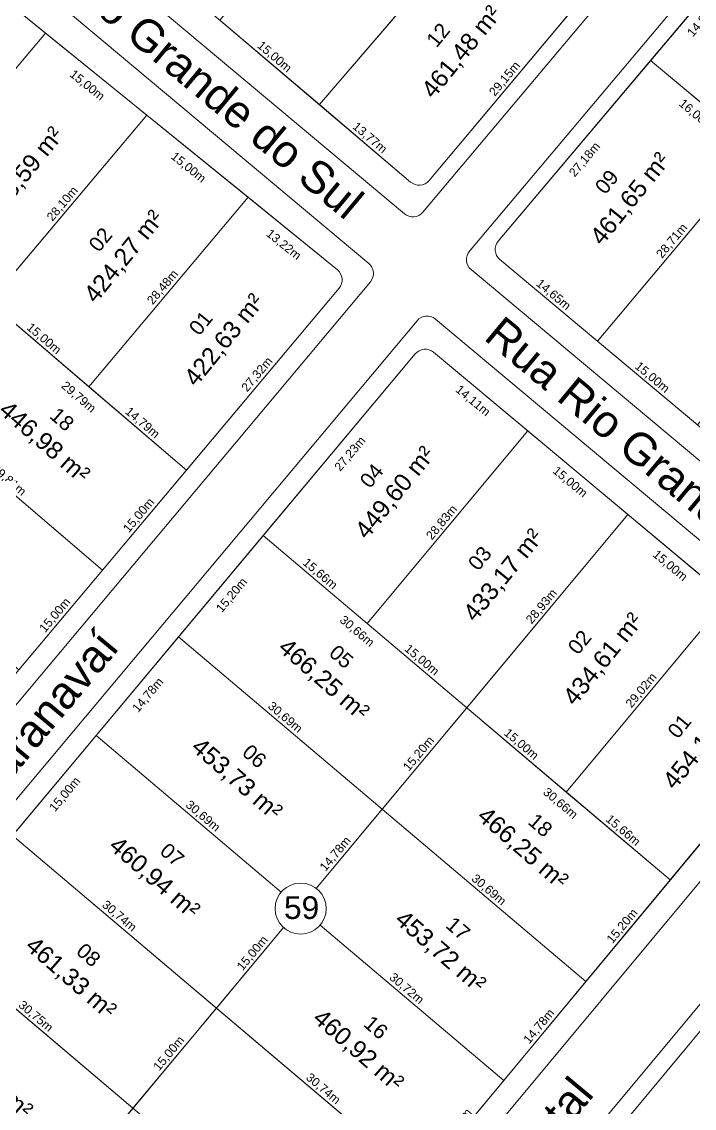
# Model space of a CAD drawing. Header units: metres. Extents: x 3808 to 8215, y 2374 to 6187.
# Drawn here: x 4776.2 to 4853.5, y 3154 to 3279 of the extents above; entities that cross this region are included whole.
import ezdxf

# ---------------------------------------------------------------- set-up
doc = ezdxf.new("R2010")
doc.units = ezdxf.units.M
for name, color, linetype in [('Areas Lotes', 1, 'Continuous'), ('Calçada', 8, 'Continuous'), ('COTAS', 7, 'Continuous'), ('Lote', 7, 'Continuous'), ('Nome das Ruas', 7, 'Continuous'), ('Nº Lote', 7, 'Continuous'), ('Nº. quadra', 7, 'Continuous'), ('quadras', 7, 'Continuous')]:
    doc.layers.add(name, color=color, linetype=linetype)
doc.styles.add('Arial', font='arial.ttf')
doc.dimstyles.new('Copy(2) of ISO-25', dxfattribs={"dimtxt": 1, "dimasz": 2.5, "dimexe": 1.25, "dimexo": 0.625, "dimgap": 0.2, "dimtad": 1, "dimtoh": 1, "dimlfac": 1, "dimzin": 1, "dimtxsty": 'Arial', "dimblk": 'NONE', "dimcen": 0, "dimse1": 1, "dimse2": 1, "dimsd1": 1, "dimsd2": 1, "dimclrt": 256, "dimaunit": 1, "dimadec": 3, "dimazin": 0, "dimtfac": 1, "dimtmove": 0, "dimatfit": 3, "dimldrblk": 'NONE', "dimfxl": 1, "dimtolj": 1, "dimtzin": 0, "dimarcsym": 0})

# ---------------------------------------------------------------- blocks, each defined once
blk = doc.blocks.new('*D2945')
at = {"layer": 'Defpoints', "color": 0, "linetype": 'Continuous', "transparency": 16777216}
for p in [(4831.62, 3157.17), (4831.62, 3157.17), (4822.04, 3145.62)]:
    blk.add_point(p, dxfattribs=at)
at = {"layer": 'COTAS', "linetype": 'Continuous', "lineweight": 5, "transparency": 16777216, "insert": (4826.22, 3151.91), "char_height": 1, "attachment_point": 5, "rotation": 50.2973, "style": 'Arial'}
blk.add_mtext('\\A1;15,00m', dxfattribs=at)
blk = doc.blocks.new('_None')
blk = doc.blocks.new('*D2946')
at = {"layer": 'Defpoints', "color": 0, "linetype": 'Continuous', "transparency": 16777216}
for p in [(4841.06, 3168.54), (4841.06, 3168.54), (4831.62, 3157.17)]:
    blk.add_point(p, dxfattribs=at)
at = {"layer": 'COTAS', "linetype": 'Continuous', "lineweight": 5, "transparency": 16777216, "insert": (4835.73, 3163.36), "char_height": 1, "attachment_point": 5, "rotation": 50.2973, "style": 'Arial'}
blk.add_mtext('\\A1;14,78m', dxfattribs=at)
blk = doc.blocks.new('*D2947')
at = {"layer": 'Defpoints', "color": 0, "linetype": 'Continuous', "transparency": 16777216}
for p in [(4850.77, 3180.23), (4850.77, 3180.23), (4841.06, 3168.54)]:
    blk.add_point(p, dxfattribs=at)
at = {"layer": 'COTAS', "linetype": 'Continuous', "lineweight": 5, "transparency": 16777216, "insert": (4845.3, 3174.89), "char_height": 1, "attachment_point": 5, "rotation": 50.2973, "style": 'Arial'}
blk.add_mtext('\\A1;15,20m', dxfattribs=at)
blk = doc.blocks.new('*D2948')
at = {"layer": 'Defpoints', "color": 0, "linetype": 'Continuous', "transparency": 16777216}
for p in [(4868.42, 3201.49), (4868.42, 3201.49), (4850.77, 3180.23)]:
    blk.add_point(p, dxfattribs=at)
at = {"layer": 'COTAS', "linetype": 'Continuous', "lineweight": 5, "transparency": 16777216, "insert": (4858.98, 3191.37), "char_height": 1, "attachment_point": 5, "rotation": 50.2973, "style": 'Arial'}
blk.add_mtext('\\A1;27,63m', dxfattribs=at)
blk = doc.blocks.new('*D2950')
at = {"layer": 'Defpoints', "color": 0, "linetype": 'Continuous', "transparency": 16777216}
for p in [(4775.12, 3185.36), (4776.99, 3183.79), (4765.52, 3173.84)]:
    blk.add_point(p, dxfattribs=at)
at = {"layer": 'COTAS', "linetype": 'Continuous', "lineweight": 5, "transparency": 16777216, "insert": (4771.56, 3178.56), "char_height": 1, "attachment_point": 5, "rotation": 50.0511, "style": 'Arial'}
blk.add_mtext('\\A1;15,00m', dxfattribs=at)
blk = doc.blocks.new('*D2951')
at = {"layer": 'Defpoints', "color": 0, "linetype": 'Continuous', "transparency": 16777216}
for p in [(4784.76, 3196.85), (4786.62, 3195.29), (4775.12, 3185.36)]:
    blk.add_point(p, dxfattribs=at)
at = {"layer": 'COTAS', "linetype": 'Continuous', "lineweight": 5, "transparency": 16777216, "insert": (4781.19, 3190.05), "char_height": 1, "attachment_point": 5, "rotation": 50.0511, "style": 'Arial'}
blk.add_mtext('\\A1;15,00m', dxfattribs=at)
blk = doc.blocks.new('*D2952')
at = {"layer": 'Defpoints', "color": 0, "linetype": 'Continuous', "transparency": 16777216}
for p in [(4794.22, 3208.2), (4796.11, 3206.62), (4784.76, 3196.85)]:
    blk.add_point(p, dxfattribs=at)
at = {"layer": 'COTAS', "linetype": 'Continuous', "lineweight": 5, "transparency": 16777216, "insert": (4790.75, 3201.47), "char_height": 1, "attachment_point": 5, "rotation": 50.0511, "style": 'Arial'}
blk.add_mtext('\\A1;14,78m', dxfattribs=at)
blk = doc.blocks.new('*D2953')
at = {"layer": 'Defpoints', "color": 0, "linetype": 'Continuous', "transparency": 16777216}
for p in [(4803.97, 3219.86), (4805.87, 3218.27), (4794.22, 3208.2)]:
    blk.add_point(p, dxfattribs=at)
at = {"layer": 'COTAS', "linetype": 'Continuous', "lineweight": 5, "transparency": 16777216, "insert": (4800.38, 3212.96), "char_height": 1, "attachment_point": 5, "rotation": 50.0511, "style": 'Arial'}
blk.add_mtext('\\A1;15,20m', dxfattribs=at)
blk = doc.blocks.new('*D2954')
at = {"layer": 'Defpoints', "color": 0, "linetype": 'Continuous', "transparency": 16777216}
for p in [(4821.44, 3240.75), (4823.36, 3239.15), (4803.97, 3219.86)]:
    blk.add_point(p, dxfattribs=at)
at = {"layer": 'COTAS', "linetype": 'Continuous', "lineweight": 5, "transparency": 16777216, "insert": (4814, 3229.22), "char_height": 1, "attachment_point": 5, "rotation": 50.0511, "style": 'Arial'}
blk.add_mtext('\\A1;27,23m', dxfattribs=at)
blk = doc.blocks.new('*D2955')
at = {"layer": 'Defpoints', "color": 0, "linetype": 'Continuous', "transparency": 16777216}
for p in [(4823.55, 3240.94), (4834.38, 3231.89), (4832.95, 3230.18)]:
    blk.add_point(p, dxfattribs=at)
at = {"layer": 'COTAS', "linetype": 'Continuous', "lineweight": 5, "transparency": 16777216, "insert": (4828.05, 3235.32), "char_height": 1, "attachment_point": 5, "rotation": 320.1093, "style": 'Arial'}
blk.add_mtext('\\A1;14,11m', dxfattribs=at)
blk = doc.blocks.new('*D2956')
at = {"layer": 'Defpoints', "color": 0, "linetype": 'Continuous', "transparency": 16777216}
for p in [(4834.38, 3231.89), (4845.89, 3222.27), (4844.46, 3220.56)]:
    blk.add_point(p, dxfattribs=at)
at = {"layer": 'COTAS', "linetype": 'Continuous', "lineweight": 5, "transparency": 16777216, "insert": (4839.22, 3225.98), "char_height": 1, "attachment_point": 5, "rotation": 320.1093, "style": 'Arial'}
blk.add_mtext('\\A1;15,00m', dxfattribs=at)
blk = doc.blocks.new('*D2957')
at = {"layer": 'Defpoints', "color": 0, "linetype": 'Continuous', "transparency": 16777216}
for p in [(4845.89, 3222.27), (4857.4, 3212.65), (4855.97, 3210.94)]:
    blk.add_point(p, dxfattribs=at)
at = {"layer": 'COTAS', "linetype": 'Continuous', "lineweight": 5, "transparency": 16777216, "insert": (4850.73, 3216.36), "char_height": 1, "attachment_point": 5, "rotation": 320.1093, "style": 'Arial'}
blk.add_mtext('\\A1;15,00m', dxfattribs=at)
blk = doc.blocks.new('*D2960')
at = {"layer": 'Defpoints', "color": 0, "linetype": 'Continuous', "transparency": 16777216}
for p in [(4798.58, 3165.49), (4798.58, 3165.49), (4788.98, 3153.97)]:
    blk.add_point(p, dxfattribs=at)
at = {"layer": 'COTAS', "linetype": 'Continuous', "lineweight": 5, "transparency": 16777216, "insert": (4793.16, 3160.24), "char_height": 1, "attachment_point": 5, "rotation": 50.1988, "style": 'Arial'}
blk.add_mtext('\\A1;15,00m', dxfattribs=at)
blk = doc.blocks.new('*D2961')
at = {"layer": 'Defpoints', "color": 0, "linetype": 'Continuous', "transparency": 16777216}
for p in [(4808.18, 3177.02), (4808.18, 3177.02), (4798.58, 3165.49)]:
    blk.add_point(p, dxfattribs=at)
at = {"layer": 'COTAS', "linetype": 'Continuous', "lineweight": 5, "transparency": 16777216, "insert": (4802.77, 3171.77), "char_height": 1, "attachment_point": 5, "rotation": 50.1988, "style": 'Arial'}
blk.add_mtext('\\A1;15,00m', dxfattribs=at)
blk = doc.blocks.new('*D2962')
at = {"layer": 'Defpoints', "color": 0, "linetype": 'Continuous', "transparency": 16777216}
for p in [(4817.64, 3188.37), (4817.64, 3188.37), (4808.18, 3177.02)]:
    blk.add_point(p, dxfattribs=at)
at = {"layer": 'COTAS', "linetype": 'Continuous', "lineweight": 5, "transparency": 16777216, "insert": (4812.3, 3183.2), "char_height": 1, "attachment_point": 5, "rotation": 50.1988, "style": 'Arial'}
blk.add_mtext('\\A1;14,78m', dxfattribs=at)
blk = doc.blocks.new('*D2963')
at = {"layer": 'Defpoints', "color": 0, "linetype": 'Continuous', "transparency": 16777216}
for p in [(4827.37, 3200.05), (4827.37, 3200.05), (4817.64, 3188.37)]:
    blk.add_point(p, dxfattribs=at)
at = {"layer": 'COTAS', "linetype": 'Continuous', "lineweight": 5, "transparency": 16777216, "insert": (4821.89, 3194.72), "char_height": 1, "attachment_point": 5, "rotation": 50.1988, "style": 'Arial'}
blk.add_mtext('\\A1;15,20m', dxfattribs=at)
blk = doc.blocks.new('*D2964')
at = {"layer": 'Defpoints', "color": 0, "linetype": 'Continuous', "transparency": 16777216}
for p in [(4845.89, 3222.27), (4845.89, 3222.27), (4827.37, 3200.05)]:
    blk.add_point(p, dxfattribs=at)
at = {"layer": 'COTAS', "linetype": 'Continuous', "lineweight": 5, "transparency": 16777216, "insert": (4836.02, 3211.67), "char_height": 1, "attachment_point": 5, "rotation": 50.1988, "style": 'Arial'}
blk.add_mtext('\\A1;28,93m', dxfattribs=at)
blk = doc.blocks.new('*D2965')
at = {"layer": 'Defpoints', "color": 0, "linetype": 'Continuous', "transparency": 16777216}
for p in [(4755.89, 3162.33), (4779.38, 3142.44), (4779.38, 3142.44)]:
    blk.add_point(p, dxfattribs=at)
at = {"layer": 'COTAS', "linetype": 'Continuous', "lineweight": 5, "transparency": 16777216, "insert": (4768.15, 3153), "char_height": 1, "attachment_point": 5, "rotation": 319.741, "style": 'Arial'}
blk.add_mtext('\\A1;30,77m', dxfattribs=at)
blk = doc.blocks.new('*D2971')
at = {"layer": 'Defpoints', "color": 0, "linetype": 'Continuous', "transparency": 16777216}
for p in [(4765.52, 3173.84), (4788.98, 3153.97), (4788.98, 3153.97)]:
    blk.add_point(p, dxfattribs=at)
at = {"layer": 'COTAS', "linetype": 'Continuous', "lineweight": 5, "transparency": 16777216, "insert": (4777.76, 3164.51), "char_height": 1, "attachment_point": 5, "rotation": 319.741, "style": 'Arial'}
blk.add_mtext('\\A1;30,75m', dxfattribs=at)
blk = doc.blocks.new('*D2973')
at = {"layer": 'Defpoints', "color": 0, "linetype": 'Continuous', "transparency": 16777216}
for p in [(4775.12, 3185.36), (4798.58, 3165.49), (4798.58, 3165.49)]:
    blk.add_point(p, dxfattribs=at)
at = {"layer": 'COTAS', "linetype": 'Continuous', "lineweight": 5, "transparency": 16777216, "insert": (4787.37, 3176.04), "char_height": 1, "attachment_point": 5, "rotation": 319.741, "style": 'Arial'}
blk.add_mtext('\\A1;30,74m', dxfattribs=at)
blk = doc.blocks.new('*D2974')
at = {"layer": 'Defpoints', "color": 0, "linetype": 'Continuous', "transparency": 16777216}
for p in [(4798.58, 3165.49), (4822.04, 3145.62), (4822.04, 3145.62)]:
    blk.add_point(p, dxfattribs=at)
at = {"layer": 'COTAS', "linetype": 'Continuous', "lineweight": 5, "transparency": 16777216, "insert": (4810.83, 3156.17), "char_height": 1, "attachment_point": 5, "rotation": 319.741, "style": 'Arial'}
blk.add_mtext('\\A1;30,74m', dxfattribs=at)
blk = doc.blocks.new('*D2975')
at = {"layer": 'Defpoints', "color": 0, "linetype": 'Continuous', "transparency": 16777216}
for p in [(4784.76, 3196.85), (4808.18, 3177.02), (4808.18, 3177.02)]:
    blk.add_point(p, dxfattribs=at)
at = {"layer": 'COTAS', "linetype": 'Continuous', "lineweight": 5, "transparency": 16777216, "insert": (4796.99, 3187.54), "char_height": 1, "attachment_point": 5, "rotation": 319.741, "style": 'Arial'}
blk.add_mtext('\\A1;30,69m', dxfattribs=at)
blk = doc.blocks.new('*D2976')
at = {"layer": 'Defpoints', "color": 0, "linetype": 'Continuous', "transparency": 16777216}
for p in [(4808.18, 3177.02), (4831.62, 3157.17), (4831.62, 3157.17)]:
    blk.add_point(p, dxfattribs=at)
at = {"layer": 'COTAS', "linetype": 'Continuous', "lineweight": 5, "transparency": 16777216, "insert": (4820.42, 3167.7), "char_height": 1, "attachment_point": 5, "rotation": 319.741, "style": 'Arial'}
blk.add_mtext('\\A1;30,72m', dxfattribs=at)
blk = doc.blocks.new('*D2977')
at = {"layer": 'Defpoints', "color": 0, "linetype": 'Continuous', "transparency": 16777216}
for p in [(4794.22, 3208.2), (4817.64, 3188.37), (4817.64, 3188.37)]:
    blk.add_point(p, dxfattribs=at)
at = {"layer": 'COTAS', "linetype": 'Continuous', "lineweight": 5, "transparency": 16777216, "insert": (4806.45, 3198.9), "char_height": 1, "attachment_point": 5, "rotation": 319.741, "style": 'Arial'}
blk.add_mtext('\\A1;30,69m', dxfattribs=at)
blk = doc.blocks.new('*D2978')
at = {"layer": 'Defpoints', "color": 0, "linetype": 'Continuous', "transparency": 16777216}
for p in [(4817.64, 3188.37), (4841.06, 3168.54), (4841.06, 3168.54)]:
    blk.add_point(p, dxfattribs=at)
at = {"layer": 'COTAS', "linetype": 'Continuous', "lineweight": 5, "transparency": 16777216, "insert": (4829.87, 3179.06), "char_height": 1, "attachment_point": 5, "rotation": 319.741, "style": 'Arial'}
blk.add_mtext('\\A1;30,69m', dxfattribs=at)
blk = doc.blocks.new('*D2979')
at = {"layer": 'Defpoints', "color": 0, "linetype": 'Continuous', "transparency": 16777216}
for p in [(4803.97, 3219.86), (4827.37, 3200.05), (4825.89, 3198.29)]:
    blk.add_point(p, dxfattribs=at)
at = {"layer": 'COTAS', "linetype": 'Continuous', "lineweight": 5, "transparency": 16777216, "insert": (4814.71, 3208.81), "char_height": 1, "attachment_point": 5, "rotation": 319.741, "style": 'Arial'}
blk.add_mtext('\\A1;30,66m', dxfattribs=at)
blk = doc.blocks.new('*D2980')
at = {"layer": 'Defpoints', "color": 0, "linetype": 'Continuous', "transparency": 16777216}
for p in [(4827.37, 3200.05), (4850.77, 3180.23), (4849.29, 3178.48)]:
    blk.add_point(p, dxfattribs=at)
at = {"layer": 'COTAS', "linetype": 'Continuous', "lineweight": 5, "transparency": 16777216, "insert": (4838.11, 3189), "char_height": 1, "attachment_point": 5, "rotation": 319.741, "style": 'Arial'}
blk.add_mtext('\\A1;30,66m', dxfattribs=at)
blk = doc.blocks.new('*D2981')
at = {"layer": 'Defpoints', "color": 0, "linetype": 'Continuous', "transparency": 16777216}
for p in [(4834.38, 3231.89), (4834.38, 3231.89), (4815.93, 3209.74)]:
    blk.add_point(p, dxfattribs=at)
at = {"layer": 'COTAS', "linetype": 'Continuous', "lineweight": 5, "transparency": 16777216, "insert": (4824.54, 3221.33), "char_height": 1, "attachment_point": 5, "rotation": 50.1997, "style": 'Arial'}
blk.add_mtext('\\A1;28,83m', dxfattribs=at)
blk = doc.blocks.new('*D2982')
at = {"layer": 'Defpoints', "color": 0, "linetype": 'Continuous', "transparency": 16777216}
for p in [(4857.4, 3212.65), (4857.4, 3212.65), (4838.82, 3190.35)]:
    blk.add_point(p, dxfattribs=at)
at = {"layer": 'COTAS', "linetype": 'Continuous', "lineweight": 5, "transparency": 16777216, "insert": (4847.49, 3202.01), "char_height": 1, "attachment_point": 5, "rotation": 50.1979, "style": 'Arial'}
blk.add_mtext('\\A1;29,02m', dxfattribs=at)
blk = doc.blocks.new('*D2983')
at = {"layer": 'Defpoints', "color": 0, "linetype": 'Continuous', "transparency": 16777216}
for p in [(4803.97, 3219.86), (4815.93, 3209.74), (4815.93, 3209.74)]:
    blk.add_point(p, dxfattribs=at)
at = {"layer": 'COTAS', "linetype": 'Continuous', "lineweight": 5, "transparency": 16777216, "insert": (4810.47, 3215.41), "char_height": 1, "attachment_point": 5, "rotation": 319.741, "style": 'Arial'}
blk.add_mtext('\\A1;15,66m', dxfattribs=at)
blk = doc.blocks.new('*D2984')
at = {"layer": 'Defpoints', "color": 0, "linetype": 'Continuous', "transparency": 16777216}
for p in [(4815.93, 3209.74), (4827.37, 3200.05), (4827.37, 3200.05)]:
    blk.add_point(p, dxfattribs=at)
at = {"layer": 'COTAS', "linetype": 'Continuous', "lineweight": 5, "transparency": 16777216, "insert": (4822.17, 3205.5), "char_height": 1, "attachment_point": 5, "rotation": 319.741, "style": 'Arial'}
blk.add_mtext('\\A1;15,00m', dxfattribs=at)
blk = doc.blocks.new('*D2985')
at = {"layer": 'Defpoints', "color": 0, "linetype": 'Continuous', "transparency": 16777216}
for p in [(4827.37, 3200.05), (4838.82, 3190.35), (4838.82, 3190.35)]:
    blk.add_point(p, dxfattribs=at)
at = {"layer": 'COTAS', "linetype": 'Continuous', "lineweight": 5, "transparency": 16777216, "insert": (4833.61, 3195.81), "char_height": 1, "attachment_point": 5, "rotation": 319.741, "style": 'Arial'}
blk.add_mtext('\\A1;15,00m', dxfattribs=at)
blk = doc.blocks.new('*D2986')
at = {"layer": 'Defpoints', "color": 0, "linetype": 'Continuous', "transparency": 16777216}
for p in [(4838.82, 3190.35), (4850.77, 3180.23), (4850.77, 3180.23)]:
    blk.add_point(p, dxfattribs=at)
at = {"layer": 'COTAS', "linetype": 'Continuous', "lineweight": 5, "transparency": 16777216, "insert": (4845.31, 3185.9), "char_height": 1, "attachment_point": 5, "rotation": 319.741, "style": 'Arial'}
blk.add_mtext('\\A1;15,66m', dxfattribs=at)
blk = doc.blocks.new('*D2990')
at = {"layer": 'Defpoints', "color": 0, "linetype": 'Continuous', "transparency": 16777216}
for p in [(4785.49, 3215.89), (4785.49, 3215.89), (4775.84, 3204.4)]:
    blk.add_point(p, dxfattribs=at)
at = {"layer": 'COTAS', "linetype": 'Continuous', "lineweight": 5, "transparency": 16777216, "insert": (4780.05, 3210.66), "char_height": 1, "attachment_point": 5, "rotation": 49.9981, "style": 'Arial'}
blk.add_mtext('\\A1;15,00m', dxfattribs=at)
blk = doc.blocks.new('*D2991')
at = {"layer": 'Defpoints', "color": 0, "linetype": 'Continuous', "transparency": 16777216}
for p in [(4795.13, 3227.38), (4795.13, 3227.38), (4785.49, 3215.89)]:
    blk.add_point(p, dxfattribs=at)
at = {"layer": 'COTAS', "linetype": 'Continuous', "lineweight": 5, "transparency": 16777216, "insert": (4789.69, 3222.15), "char_height": 1, "attachment_point": 5, "rotation": 49.9981, "style": 'Arial'}
blk.add_mtext('\\A1;15,00m', dxfattribs=at)
blk = doc.blocks.new('*D2992')
at = {"layer": 'Defpoints', "color": 0, "linetype": 'Continuous', "transparency": 16777216}
for p in [(4812.69, 3248.31), (4812.69, 3248.31), (4795.13, 3227.38)]:
    blk.add_point(p, dxfattribs=at)
at = {"layer": 'COTAS', "linetype": 'Continuous', "lineweight": 5, "transparency": 16777216, "insert": (4803.3, 3238.36), "char_height": 1, "attachment_point": 5, "rotation": 49.9981, "style": 'Arial'}
blk.add_mtext('\\A1;27,32m', dxfattribs=at)
blk = doc.blocks.new('*D2999')
at = {"layer": 'Defpoints', "color": 0, "linetype": 'Continuous', "transparency": 16777216}
for p in [(4768.62, 3286.04), (4778.93, 3277.67), (4777.35, 3275.72)]:
    blk.add_point(p, dxfattribs=at)
at = {"layer": 'COTAS', "linetype": 'Continuous', "lineweight": 5, "transparency": 16777216, "insert": (4772.7, 3280.53), "char_height": 1, "attachment_point": 5, "rotation": 320.9443, "style": 'Arial'}
blk.add_mtext('\\A1;13,27m', dxfattribs=at)
blk = doc.blocks.new('*D3000')
at = {"layer": 'Defpoints', "color": 0, "linetype": 'Continuous', "transparency": 16777216}
for p in [(4778.93, 3277.67), (4790.57, 3268.22), (4788.99, 3266.27)]:
    blk.add_point(p, dxfattribs=at)
at = {"layer": 'COTAS', "linetype": 'Continuous', "lineweight": 5, "transparency": 16777216, "insert": (4783.68, 3271.62), "char_height": 1, "attachment_point": 5, "rotation": 320.9443, "style": 'Arial'}
blk.add_mtext('\\A1;15,00m', dxfattribs=at)
blk = doc.blocks.new('*D3001')
at = {"layer": 'Defpoints', "color": 0, "linetype": 'Continuous', "transparency": 16777216}
for p in [(4790.57, 3268.22), (4802.22, 3258.77), (4800.64, 3256.82)]:
    blk.add_point(p, dxfattribs=at)
at = {"layer": 'COTAS', "linetype": 'Continuous', "lineweight": 5, "transparency": 16777216, "insert": (4795.32, 3262.17), "char_height": 1, "attachment_point": 5, "rotation": 320.9443, "style": 'Arial'}
blk.add_mtext('\\A1;15,00m', dxfattribs=at)
blk = doc.blocks.new('*D3002')
at = {"layer": 'Defpoints', "color": 0, "linetype": 'Continuous', "transparency": 16777216}
for p in [(4802.22, 3258.77), (4812.49, 3250.44), (4810.91, 3248.49)]:
    blk.add_point(p, dxfattribs=at)
at = {"layer": 'COTAS', "linetype": 'Continuous', "lineweight": 5, "transparency": 16777216, "insert": (4806.28, 3253.28), "char_height": 1, "attachment_point": 5, "rotation": 320.9443, "style": 'Arial'}
blk.add_mtext('\\A1;13,22m', dxfattribs=at)
blk = doc.blocks.new('*D3008')
at = {"layer": 'Defpoints', "color": 0, "linetype": 'Continuous', "transparency": 16777216}
for p in [(4790.57, 3268.22), (4772.48, 3246.73), (4772.48, 3246.73)]:
    blk.add_point(p, dxfattribs=at)
at = {"layer": 'COTAS', "linetype": 'Continuous', "lineweight": 5, "transparency": 16777216, "insert": (4780.91, 3257.99), "char_height": 1, "attachment_point": 5, "rotation": 49.9051, "style": 'Arial'}
blk.add_mtext('\\A1;28,10m', dxfattribs=at)
blk = doc.blocks.new('*D3022')
at = {"layer": 'Defpoints', "color": 0, "linetype": 'Continuous', "transparency": 16777216}
for p in [(4762.82, 3235.25), (4785.49, 3215.89), (4785.49, 3215.89)]:
    blk.add_point(p, dxfattribs=at)
at = {"layer": 'COTAS', "linetype": 'Continuous', "lineweight": 5, "transparency": 16777216, "insert": (4774.67, 3226.18), "char_height": 1, "attachment_point": 5, "rotation": 319.5044, "style": 'Arial'}
blk.add_mtext('\\A1;29,81m', dxfattribs=at)
blk = doc.blocks.new('*D3024')
at = {"layer": 'Defpoints', "color": 0, "linetype": 'Continuous', "transparency": 16777216}
for p in [(4772.48, 3246.73), (4795.13, 3227.38), (4793.49, 3225.47)]:
    blk.add_point(p, dxfattribs=at)
at = {"layer": 'COTAS', "linetype": 'Continuous', "lineweight": 5, "transparency": 16777216, "insert": (4782.69, 3235.75), "char_height": 1, "attachment_point": 5, "rotation": 319.5044, "style": 'Arial'}
blk.add_mtext('\\A1;29,79m', dxfattribs=at)
blk = doc.blocks.new('*D3027')
at = {"layer": 'Defpoints', "color": 0, "linetype": 'Continuous', "transparency": 16777216}
for p in [(4772.48, 3246.73), (4783.89, 3236.99), (4783.89, 3236.99)]:
    blk.add_point(p, dxfattribs=at)
at = {"layer": 'COTAS', "linetype": 'Continuous', "lineweight": 5, "transparency": 16777216, "insert": (4778.7, 3242.47), "char_height": 1, "attachment_point": 5, "rotation": 319.5044, "style": 'Arial'}
blk.add_mtext('\\A1;15,00m', dxfattribs=at)
blk = doc.blocks.new('*D3028')
at = {"layer": 'Defpoints', "color": 0, "linetype": 'Continuous', "transparency": 16777216}
for p in [(4783.89, 3236.99), (4795.13, 3227.38), (4795.13, 3227.38)]:
    blk.add_point(p, dxfattribs=at)
at = {"layer": 'COTAS', "linetype": 'Continuous', "lineweight": 5, "transparency": 16777216, "insert": (4790.03, 3232.79), "char_height": 1, "attachment_point": 5, "rotation": 319.5044, "style": 'Arial'}
blk.add_mtext('\\A1;14,79m', dxfattribs=at)
blk = doc.blocks.new('*D3029')
at = {"layer": 'Defpoints', "color": 0, "linetype": 'Continuous', "transparency": 16777216}
for p in [(4802.22, 3258.77), (4802.22, 3258.77), (4783.89, 3236.99)]:
    blk.add_point(p, dxfattribs=at)
at = {"layer": 'COTAS', "linetype": 'Continuous', "lineweight": 5, "transparency": 16777216, "insert": (4792.44, 3248.39), "char_height": 1, "attachment_point": 5, "rotation": 49.9116, "style": 'Arial'}
blk.add_mtext('\\A1;28,48m', dxfattribs=at)
blk = doc.blocks.new('*D3030')
at = {"layer": 'Defpoints', "color": 0, "linetype": 'Continuous', "transparency": 16777216}
for p in [(4778.93, 3277.67), (4778.93, 3277.67), (4761.07, 3256.47)]:
    blk.add_point(p, dxfattribs=at)
at = {"layer": 'COTAS', "linetype": 'Continuous', "lineweight": 5, "transparency": 16777216, "insert": (4769.39, 3267.59), "char_height": 1, "attachment_point": 5, "rotation": 49.9031, "style": 'Arial'}
blk.add_mtext('\\A1;27,72m', dxfattribs=at)
blk = doc.blocks.new('*D3033')
at = {"layer": 'Defpoints', "color": 0, "linetype": 'Continuous', "transparency": 16777216}
for p in [(4798.99, 3279.15), (4810.42, 3269.43), (4810.42, 3269.43)]:
    blk.add_point(p, dxfattribs=at)
at = {"layer": 'COTAS', "linetype": 'Continuous', "lineweight": 5, "transparency": 16777216, "insert": (4805.22, 3274.9), "char_height": 1, "attachment_point": 5, "rotation": 319.6311, "style": 'Arial'}
blk.add_mtext('\\A1;15,00m', dxfattribs=at)
blk = doc.blocks.new('*D3034')
at = {"layer": 'Defpoints', "color": 0, "linetype": 'Continuous', "transparency": 16777216}
for p in [(4810.42, 3269.43), (4820.91, 3260.51), (4820.91, 3260.51)]:
    blk.add_point(p, dxfattribs=at)
at = {"layer": 'COTAS', "linetype": 'Continuous', "lineweight": 5, "transparency": 16777216, "insert": (4816.18, 3265.58), "char_height": 1, "attachment_point": 5, "rotation": 319.6311, "style": 'Arial'}
blk.add_mtext('\\A1;13,77m', dxfattribs=at)
blk = doc.blocks.new('*D3035')
at = {"layer": 'Defpoints', "color": 0, "linetype": 'Continuous', "transparency": 16777216}
for p in [(4841.76, 3283.03), (4841.76, 3283.03), (4823.03, 3260.69)]:
    blk.add_point(p, dxfattribs=at)
at = {"layer": 'COTAS', "linetype": 'Continuous', "lineweight": 5, "transparency": 16777216, "insert": (4831.78, 3272.37), "char_height": 1, "attachment_point": 5, "rotation": 50.0247, "style": 'Arial'}
blk.add_mtext('\\A1;29,15m', dxfattribs=at)
blk = doc.blocks.new('*D3058')
at = {"layer": 'Defpoints', "color": 0, "linetype": 'Continuous', "transparency": 16777216}
for p in [(4830.3, 3292.59), (4830.3, 3292.59), (4810.42, 3269.43)]:
    blk.add_point(p, dxfattribs=at)
at = {"layer": 'COTAS', "linetype": 'Continuous', "lineweight": 5, "transparency": 16777216, "insert": (4819.75, 3281.53), "char_height": 1, "attachment_point": 5, "rotation": 49.3521, "style": 'Arial'}
blk.add_mtext('\\A1;30,52m', dxfattribs=at)
blk = doc.blocks.new('*D3079')
at = {"layer": 'Defpoints', "color": 0, "linetype": 'Continuous', "transparency": 16777216}
for p in [(4831.18, 3251.61), (4842.41, 3242.21), (4842.41, 3242.21)]:
    blk.add_point(p, dxfattribs=at)
at = {"layer": 'COTAS', "linetype": 'Continuous', "lineweight": 5, "transparency": 16777216, "insert": (4837.31, 3247.53), "char_height": 1, "attachment_point": 5, "rotation": 320.0504, "style": 'Arial'}
blk.add_mtext('\\A1;14,65m', dxfattribs=at)
blk = doc.blocks.new('*D3080')
at = {"layer": 'Defpoints', "color": 0, "linetype": 'Continuous', "transparency": 16777216}
for p in [(4842.41, 3242.21), (4853.91, 3232.58), (4853.91, 3232.58)]:
    blk.add_point(p, dxfattribs=at)
at = {"layer": 'COTAS', "linetype": 'Continuous', "lineweight": 5, "transparency": 16777216, "insert": (4848.67, 3238.01), "char_height": 1, "attachment_point": 5, "rotation": 320.0504, "style": 'Arial'}
blk.add_mtext('\\A1;15,00m', dxfattribs=at)
blk = doc.blocks.new('*D3089')
at = {"layer": 'Defpoints', "color": 0, "linetype": 'Continuous', "transparency": 16777216}
for p in [(4848.52, 3274.5), (4850.35, 3272.95), (4831, 3253.73)]:
    blk.add_point(p, dxfattribs=at)
at = {"layer": 'COTAS', "linetype": 'Continuous', "lineweight": 5, "transparency": 16777216, "insert": (4840.98, 3263.08), "char_height": 1, "attachment_point": 5, "rotation": 49.8504, "style": 'Arial'}
blk.add_mtext('\\A1;27,18m', dxfattribs=at)
blk = doc.blocks.new('*D3090')
at = {"layer": 'Defpoints', "color": 0, "linetype": 'Continuous', "transparency": 16777216}
for p in [(4858.18, 3285.96), (4860.02, 3284.41), (4848.52, 3274.5)]:
    blk.add_point(p, dxfattribs=at)
at = {"layer": 'COTAS', "linetype": 'Continuous', "lineweight": 5, "transparency": 16777216, "insert": (4854.57, 3279.2), "char_height": 1, "attachment_point": 5, "rotation": 49.8504, "style": 'Arial'}
blk.add_mtext('\\A1;14,99m', dxfattribs=at)
blk = doc.blocks.new('*D3105')
at = {"layer": 'Defpoints', "color": 0, "linetype": 'Continuous', "transparency": 16777216}
for p in [(4860.85, 3264.21), (4860.85, 3264.21), (4842.41, 3242.21)]:
    blk.add_point(p, dxfattribs=at)
at = {"layer": 'COTAS', "linetype": 'Continuous', "lineweight": 5, "transparency": 16777216, "insert": (4851.01, 3253.72), "char_height": 1, "attachment_point": 5, "rotation": 50.0271, "style": 'Arial'}
blk.add_mtext('\\A1;28,71m', dxfattribs=at)
blk = doc.blocks.new('*D3107')
at = {"layer": 'Defpoints', "color": 0, "linetype": 'Continuous', "transparency": 16777216}
for p in [(4848.52, 3274.5), (4872.36, 3254.59), (4872.36, 3254.59)]:
    blk.add_point(p, dxfattribs=at)
at = {"layer": 'COTAS', "linetype": 'Continuous', "lineweight": 5, "transparency": 16777216, "insert": (4860.95, 3265.16), "char_height": 1, "attachment_point": 5, "rotation": 320.1365, "style": 'Arial'}
blk.add_mtext('\\A1;31,06m', dxfattribs=at)
blk = doc.blocks.new('*D3109')
at = {"layer": 'Defpoints', "color": 0, "linetype": 'Continuous', "transparency": 16777216}
for p in [(4848.52, 3274.5), (4860.85, 3264.21), (4859.39, 3262.47)]:
    blk.add_point(p, dxfattribs=at)
at = {"layer": 'COTAS', "linetype": 'Continuous', "lineweight": 5, "transparency": 16777216, "insert": (4853.74, 3268.23), "char_height": 1, "attachment_point": 5, "rotation": 320.1365, "style": 'Arial'}
blk.add_mtext('\\A1;16,06m', dxfattribs=at)

msp = doc.modelspace()

# ---------------------------------------------------------------- linework, layer by layer
at = {"layer": 'Calçada', "linetype": 'Continuous', "lineweight": 5}
for p, q in [((4898.628, 3336.93), (4827.684, 3252.57)), ((4827.87, 3250.454), (4876.783, 3209.515)), ((4790.448, 3089.36), (4879.719, 3196.622)), ((4791.985, 3088.081), (4881.256, 3195.343))]:
    msp.add_line(p, q, dxfattribs=at)
at = {"layer": 'Calçada', "linetype": 'Continuous', "lineweight": 5, "flags": 128}
for points in [[(4820.201, 3256.873, 0.4135283), (4822.312, 3257.058), (4893.239, 3341.399), (4900.796, 3350.64, 0.4104273), (4900.6, 3352.738), (4853.623, 3392.181, 0.4152246), (4851.506, 3391.993), (4843.412, 3382.284), (4773.423, 3297.973, 0.4130297), (4773.615, 3295.864), (4820.201, 3256.873)], [(4677.886, 3184.001), (4767.41, 3289.982, -0.4128853), (4769.519, 3290.164), (4816.105, 3251.173, -0.4143322), (4816.292, 3249.06), (4727.123, 3142.609)], [(4732.478, 3138.101), (4821.661, 3244.568, -0.4140949), (4823.773, 3244.755), (4872.311, 3204.13, -0.4134016), (4872.502, 3202.02), (4783.569, 3095.165, -0.4156568), (4781.451, 3094.976), (4732.662, 3135.99)]]:
    msp.add_lwpolyline(points, format="xyb", dxfattribs=at)
at = {"layer": 'Calçada', "linetype": 'Continuous', "lineweight": 5}
msp.add_arc((4828.832, 3251.605), 1.5, 139.93755, 230.07163, dxfattribs=at)
at = {"layer": 'Lote', "linetype": 'Continuous', "lineweight": 5}
for p, q in [((4830.301, 3292.591), (4810.417, 3269.431)), ((4761.072, 3256.467), (4778.927, 3277.672)), ((4896.203, 3234.684), (4848.519, 3274.503)), ((4790.575, 3268.221), (4755.046, 3226.022)), ((4795.13, 3227.383), (4749.828, 3266.069)), ((4860.847, 3264.208), (4842.406, 3242.209)), ((4783.886, 3236.985), (4802.223, 3258.77)), ((4785.487, 3215.893), (4740.149, 3254.61)), ((4815.925, 3209.74), (4834.38, 3231.889)), ((4845.889, 3222.269), (4810.061, 3179.269)), ((4803.971, 3219.863), (4850.773, 3180.229)), ((4838.819, 3190.352), (4857.398, 3212.65)), ((4794.222, 3208.203), (4841.054, 3168.544)), ((4784.76, 3196.851), (4806.027, 3178.841)), ((4775.138, 3185.344), (4822.041, 3145.625)), ((4806.303, 3174.759), (4757.933, 3116.706)), ((4765.516, 3173.837), (4812.459, 3134.084)), ((4810.511, 3175.045), (4831.623, 3157.166))]:
    msp.add_line(p, q, dxfattribs=at)
at = {"layer": 'Lote', "linetype": 'Continuous', "lineweight": 5, "flags": 128}
for points in [[(4798.989, 3279.146), (4810.417, 3269.431), (4830.301, 3292.591), (4818.513, 3302.433)], [(4858.182, 3285.958), (4848.519, 3274.503), (4872.361, 3254.593), (4881.989, 3266.078)], [(4790.575, 3268.221), (4778.927, 3277.672), (4761.072, 3256.467), (4772.478, 3246.727)], [(4802.223, 3258.77), (4790.575, 3268.221), (4772.478, 3246.727), (4783.886, 3236.985)], [(4842.406, 3242.209), (4853.905, 3232.578), (4872.361, 3254.593), (4860.847, 3264.208)], [(4785.487, 3215.893), (4795.13, 3227.383), (4772.478, 3246.727), (4762.817, 3235.252)], [(4845.889, 3222.269), (4834.38, 3231.889), (4815.925, 3209.74), (4827.372, 3200.046)], [(4857.398, 3212.65), (4845.889, 3222.269), (4827.372, 3200.046), (4838.819, 3190.352)], [(4827.372, 3200.046), (4803.971, 3219.863), (4794.222, 3208.203), (4817.643, 3188.369)], [(4827.372, 3200.046), (4817.643, 3188.369), (4841.064, 3168.535), (4850.773, 3180.229)], [(4775.12, 3185.359), (4765.498, 3173.852), (4788.979, 3153.967), (4798.581, 3165.491)], [(4779.377, 3142.443), (4788.979, 3153.967), (4765.498, 3173.852), (4755.876, 3162.344)], [(4788.979, 3153.967), (4812.459, 3134.084), (4822.041, 3145.625), (4798.581, 3165.491)]]:
    msp.add_lwpolyline(points, close=True, dxfattribs=at)
for points in [[(4810.417, 3269.431), (4820.909, 3260.511, 0.4162271), (4823.031, 3260.69), (4841.756, 3283.026), (4830.301, 3292.591)], [(4778.927, 3277.672), (4768.619, 3286.036, 0.4084355), (4766.528, 3285.839), (4749.828, 3266.069), (4761.072, 3256.467)], [(4860.847, 3264.208), (4848.519, 3274.503), (4830.996, 3253.73, 0.4152364), (4831.179, 3251.613), (4842.406, 3242.209)], [(4783.886, 3236.985), (4795.13, 3227.383), (4812.692, 3248.312, 0.4190586), (4812.488, 3250.441), (4802.223, 3258.77)], [(4834.38, 3231.889), (4823.551, 3240.941, 0.4141595), (4821.438, 3240.752), (4803.971, 3219.863), (4815.925, 3209.74)], [(4838.819, 3190.352), (4850.773, 3180.229), (4868.423, 3201.486, 0.4132525), (4868.231, 3203.595), (4857.398, 3212.65)]]:
    msp.add_lwpolyline(points, format="xyb", close=True, dxfattribs=at)
for points in [[(4755.467, 3221.804), (4775.845, 3204.402), (4785.487, 3215.893), (4762.817, 3235.252), (4755.046, 3226.022)], [(4810.061, 3179.269), (4817.643, 3188.369), (4794.222, 3208.203), (4784.742, 3196.866), (4806.027, 3178.841)], [(4806.027, 3178.841), (4784.742, 3196.866), (4775.12, 3185.359), (4798.581, 3165.491), (4806.303, 3174.759)], [(4810.511, 3175.045), (4831.623, 3157.166), (4841.064, 3168.535), (4817.643, 3188.369), (4810.061, 3179.269)], [(4806.303, 3174.759), (4798.581, 3165.491), (4822.041, 3145.625), (4831.623, 3157.166), (4810.511, 3175.045)]]:
    msp.add_lwpolyline(points, dxfattribs=at)
at = {"layer": 'Nº. quadra', "lineweight": 5}
for start, end in [(0, 180), (180, 0)]:
    msp.add_arc((4808.268, 3176.942), 2.937, start, end, dxfattribs=at)
at = {"layer": 'quadras', "linetype": 'Continuous', "lineweight": 5}
for p, q in [((4823.031, 3260.69), (4897.746, 3349.811)), ((4906.275, 3342.97), (4830.996, 3253.73)), ((4777.053, 3297.795), (4820.909, 3260.511)), ((4768.619, 3286.036), (4812.488, 3250.441)), ((4831.179, 3251.613), (4876.633, 3213.541)), ((4726.25, 3145.301), (4812.692, 3248.312)), ((4821.438, 3240.752), (4735.275, 3137.707)), ((4868.231, 3203.595), (4823.551, 3240.941)), ((4782.512, 3098.016), (4868.423, 3201.486))]:
    msp.add_line(p, q, dxfattribs=at)
for centre, start, end in [((4821.881, 3261.654), 229.63108, 320.02468), ((4832.142, 3252.763), 139.85041, 230.05042), ((4811.543, 3249.276), 319.99813, 50.94429), ((4822.589, 3239.79), 50.10926, 140.09869)]:
    msp.add_arc(centre, 1.5, start, end, dxfattribs=at)

# ---------------------------------------------------------------- texts
at = {"layer": 'Areas Lotes', "color": 1, "lineweight": 5, "style": 'Arial'}
for s, rotation, p in [('461,48 m²', 50.94257, (4823.529, 3270.004)), ('418,59 m²', 50.94257, (4773.169, 3256.063)), ('461,65 m²', 50.94257, (4842.927, 3253.11)), ('424,27 m²', 50.94257, (4784.696, 3246.467)), ('422,63 m²', 50.94257, (4796.224, 3236.871)), ('446,98 m²', 318.90341, (4773.418, 3234.051)), ('449,60 m²', 50.94257, (4815.874, 3219.301)), ('433,17 m²', 50.94257, (4828.322, 3209.808)), ('434,61 m²', 50.94257, (4839.8, 3200.151)), ('466,25 m²', 318.90341, (4805.54, 3206.736)), ('454,19 m²', 50.94257, (4851.278, 3190.494)), ('453,73 m²', 318.90341, (4795.547, 3195.282)), ('466,25 m²', 318.90341, (4828.434, 3187.349)), ('460,94 m²', 318.90341, (4786.077, 3183.937)), ('453,72 m²', 318.90341, (4818.968, 3175.448)), ('461,33 m²', 318.90341, (4776.465, 3172.421)), ('460,92 m²', 318.90341, (4809.518, 3164.087)), ('461,73 m²', 318.90341, (4766.853, 3160.906))]:
    msp.add_text(s, height=2.0071, rotation=rotation, dxfattribs=at).set_placement(p)
at = {"layer": 'Nome das Ruas', "lineweight": 5, "style": 'Arial'}
for s, height, rotation, p in [('Rua Rio Grande do Sul', 3.68425, 320.24296, (4772.553, 3290.049, 190.804)), ('Rua Rio Grande do Sul', 3.68425, 320.24296, (4829.195, 3242.499, 190.804)), ('Rua Paranavaí', 3.68425, 50.27315, (4765.622, 3180.553, 190.804)), ('Rua Natal', 3.6842, 50.27315, (4827.521, 3137.929, 190.804))]:
    msp.add_text(s, height=height, rotation=rotation, dxfattribs=at).set_placement(p)
at = {"layer": 'Nº Lote', "lineweight": 5, "style": 'Arial'}
for s, rotation, p in [('12', 50.94257, (4823.899, 3275.879, 1.156)), ('09', 50.94257, (4843.297, 3258.985, 1.156)), ('02', 50.94257, (4785.066, 3252.342, 1.156)), ('01', 50.94257, (4796.594, 3242.746, 1.156)), ('18', 318.90341, (4779.276, 3233.472, 1.156)), ('04', 50.94257, (4816.245, 3225.175, 1.156)), ('03', 50.94257, (4828.692, 3215.683, 1.156)), ('02', 50.94257, (4840.17, 3206.026, 1.156)), ('05', 318.90341, (4811.398, 3206.157, 1.156)), ('01', 50.94257, (4851.648, 3196.369, 1.156)), ('06', 318.90341, (4801.405, 3194.703, 1.156)), ('18', 318.90341, (4834.292, 3186.769, 1.156)), ('07', 318.90341, (4791.935, 3183.358, 1.156)), ('17', 318.90341, (4824.826, 3174.869, 1.156)), ('08', 318.90341, (4782.323, 3171.842, 1.156)), ('16', 318.90341, (4815.376, 3163.508, 1.156))]:
    msp.add_text(s, height=1.706, rotation=rotation, dxfattribs=at).set_placement(p)
at = {"layer": 'Nº. quadra', "lineweight": 5, "style": 'Arial'}
msp.add_text('59', height=2.6083, dxfattribs=at).set_placement((4806.348, 3175.746))

# ---------------------------------------------------------------- dimensions: what is measured, and where the dimension line sits
at = {"layer": 'COTAS', "linetype": 'Continuous', "lineweight": 5}
for p1, p2, distance, picture, middle in [((4810.417, 3269.431), (4830.301, 3292.591), 0, '*D3058', (4819.752, 3281.532)), ((4768.619, 3286.036), (4778.927, 3277.672), -2.508, '*D2999', (4772.698, 3280.529)), ((4823.031, 3260.69), (4841.756, 3283.026), 0, '*D3035', (4831.78, 3272.373)), ((4761.072, 3256.467), (4778.927, 3277.672), 0, '*D3030', (4769.387, 3267.586)), ((4830.996, 3253.73), (4848.519, 3274.503), -2.402, '*D3089', (4840.981, 3263.084)), ((4848.519, 3274.503), (4872.361, 3254.593), 0, '*D3107', (4860.953, 3265.163)), ((4848.519, 3274.503), (4860.847, 3264.208), -2.27, '*D3109', (4853.741, 3268.227)), ((4790.575, 3268.221), (4772.478, 3246.727), 0.001, '*D3008', (4780.915, 3257.989)), ((4842.406, 3242.209), (4860.847, 3264.208), 0, '*D3105', (4851.013, 3253.723)), ((4783.886, 3236.985), (4802.223, 3258.77), 0, '*D3029', (4792.441, 3248.393)), ((4831.179, 3251.613), (4842.406, 3242.209), 0, '*D3079', (4837.307, 3247.525)), ((4772.478, 3246.727), (4783.886, 3236.985), 0, '*D3027', (4778.702, 3242.465)), ((4823.551, 3240.941), (4834.38, 3231.889), -2.232, '*D2955', (4828.048, 3235.317)), ((4783.886, 3236.985), (4795.13, 3227.383), 0, '*D3028', (4790.028, 3232.793)), ((4762.817, 3235.252), (4785.487, 3215.893), 0, '*D3022', (4774.672, 3226.181)), ((4815.925, 3209.74), (4834.38, 3231.889), 0, '*D2981', (4824.537, 3221.327)), ((4803.971, 3219.863), (4827.372, 3200.046), -2.296, '*D2979', (4814.706, 3208.814)), ((4803.971, 3219.863), (4815.925, 3209.74), 0, '*D2983', (4810.466, 3215.412)), ((4838.819, 3190.352), (4857.398, 3212.65), 0, '*D2982', (4847.493, 3202.014)), ((4815.925, 3209.74), (4827.372, 3200.046), 0, '*D2984', (4822.166, 3205.504)), ((4794.222, 3208.203), (4817.643, 3188.369), 0, '*D2977', (4806.45, 3198.897)), ((4827.372, 3200.046), (4838.819, 3190.352), 0, '*D2985', (4833.613, 3195.81)), ((4784.76, 3196.851), (4808.183, 3177.016), 0, '*D2975', (4796.989, 3187.545)), ((4838.819, 3190.352), (4850.773, 3180.229), 0, '*D2986', (4845.314, 3185.902)), ((4775.12, 3185.359), (4798.581, 3165.491), 0, '*D2973', (4787.368, 3176.036)), ((4798.581, 3165.491), (4808.183, 3177.016), 0, '*D2961', (4802.767, 3171.766)), ((4808.183, 3177.016), (4831.623, 3157.166), 0, '*D2976', (4820.421, 3167.702)), ((4765.516, 3173.837), (4788.979, 3153.967), 0, '*D2971', (4777.765, 3164.513)), ((4788.979, 3153.967), (4798.581, 3165.491), 0, '*D2960', (4793.165, 3160.242)), ((4755.893, 3162.33), (4779.377, 3142.443), 0, '*D2965', (4768.153, 3152.997))]:
    dim = msp.add_aligned_dim(p1=p1, p2=p2, distance=distance, dimstyle='Copy(2) of ISO-25', override={"dimpost": 'm'}, dxfattribs=at)
    dim.commit()
    dim.dimension.update_dxf_attribs({"geometry": picture, "text_midpoint": middle})
for base, p1, p2, angle, picture, middle in [((4860.018, 3284.409), (4848.519, 3274.503), (4858.182, 3285.958), 229.85041, '*D3090', (4854.574, 3279.198)), ((4810.417, 3269.431), (4798.989, 3279.146), (4810.417, 3269.431), 139.63108, '*D3033', (4805.222, 3274.899)), ((4788.995, 3266.274), (4778.927, 3277.672), (4790.575, 3268.221), 140.94429, '*D3000', (4783.675, 3271.621)), ((4820.909, 3260.511), (4810.417, 3269.431), (4820.909, 3260.511), 139.63108, '*D3034', (4816.182, 3265.581)), ((4800.643, 3256.823), (4790.575, 3268.221), (4802.223, 3258.77), 140.94429, '*D3001', (4795.323, 3262.17)), ((4810.908, 3248.494), (4802.223, 3258.77), (4812.488, 3250.441), 140.94429, '*D3002', (4806.28, 3253.28)), ((4812.692, 3248.312), (4795.13, 3227.383), (4812.692, 3248.312), 229.99813, '*D2992', (4803.297, 3238.363)), ((4793.492, 3225.466), (4772.478, 3246.727), (4795.13, 3227.383), 139.50436, '*D3024', (4782.687, 3235.747)), ((4853.905, 3232.578), (4842.406, 3242.209), (4853.905, 3232.578), 140.05042, '*D3080', (4848.67, 3238.007)), ((4823.356, 3239.146), (4803.971, 3219.863), (4821.438, 3240.752), 230.05113, '*D2954', (4814, 3229.223)), ((4844.458, 3220.557), (4834.38, 3231.889), (4845.889, 3222.269), 140.10926, '*D2956', (4839.217, 3225.981)), ((4795.13, 3227.383), (4785.487, 3215.893), (4795.13, 3227.383), 229.99813, '*D2991', (4789.695, 3222.153)), ((4845.889, 3222.269), (4827.372, 3200.046), (4845.889, 3222.269), 230.1988, '*D2964', (4836.015, 3211.67)), ((4855.967, 3210.937), (4845.889, 3222.269), (4857.398, 3212.65), 140.10926, '*D2957', (4850.726, 3216.361)), ((4805.872, 3218.271), (4794.222, 3208.203), (4803.971, 3219.863), 230.05113, '*D2953', (4800.378, 3212.959)), ((4785.487, 3215.893), (4775.845, 3204.402), (4785.487, 3215.893), 229.99813, '*D2990', (4780.052, 3210.662)), ((4796.113, 3206.619), (4784.76, 3196.851), (4794.222, 3208.203), 230.05113, '*D2952', (4790.754, 3201.469)), ((4868.423, 3201.486), (4850.773, 3180.229), (4868.423, 3201.486), 230.29734, '*D2948', (4858.982, 3191.369)), ((4827.372, 3200.046), (4817.643, 3188.369), (4827.372, 3200.046), 230.1988, '*D2963', (4821.892, 3194.72)), ((4849.29, 3178.477), (4827.372, 3200.046), (4850.773, 3180.229), 139.74098, '*D2980', (4838.107, 3188.997)), ((4786.624, 3195.29), (4775.12, 3185.359), (4784.76, 3196.851), 230.05113, '*D2951', (4781.194, 3190.055)), ((4817.643, 3188.369), (4808.183, 3177.016), (4817.643, 3188.369), 230.1988, '*D2962', (4812.298, 3183.205)), ((4841.064, 3168.535), (4817.643, 3188.369), (4841.064, 3168.535), 139.74098, '*D2978', (4829.871, 3179.064)), ((4776.992, 3183.791), (4765.516, 3173.837), (4775.12, 3185.359), 230.05113, '*D2950', (4771.562, 3178.556)), ((4850.773, 3180.229), (4841.064, 3168.535), (4850.773, 3180.229), 230.29734, '*D2947', (4845.302, 3174.894)), ((4841.064, 3168.535), (4831.623, 3157.166), (4841.064, 3168.535), 230.29734, '*D2946', (4835.727, 3163.362)), ((4822.041, 3145.625), (4798.581, 3165.491), (4822.041, 3145.625), 139.74098, '*D2974', (4810.829, 3156.169)), ((4831.623, 3157.166), (4822.041, 3145.625), (4831.623, 3157.166), 230.29734, '*D2945', (4826.216, 3151.907))]:
    dim = msp.add_linear_dim(base=base, p1=p1, p2=p2, angle=angle, dimstyle='Copy(2) of ISO-25', override={"dimpost": 'm', "dimtmove": 1}, dxfattribs=at)
    dim.commit()
    dim.dimension.update_dxf_attribs({"geometry": picture, "text_midpoint": middle})

doc.saveas('drawing.dxf')
